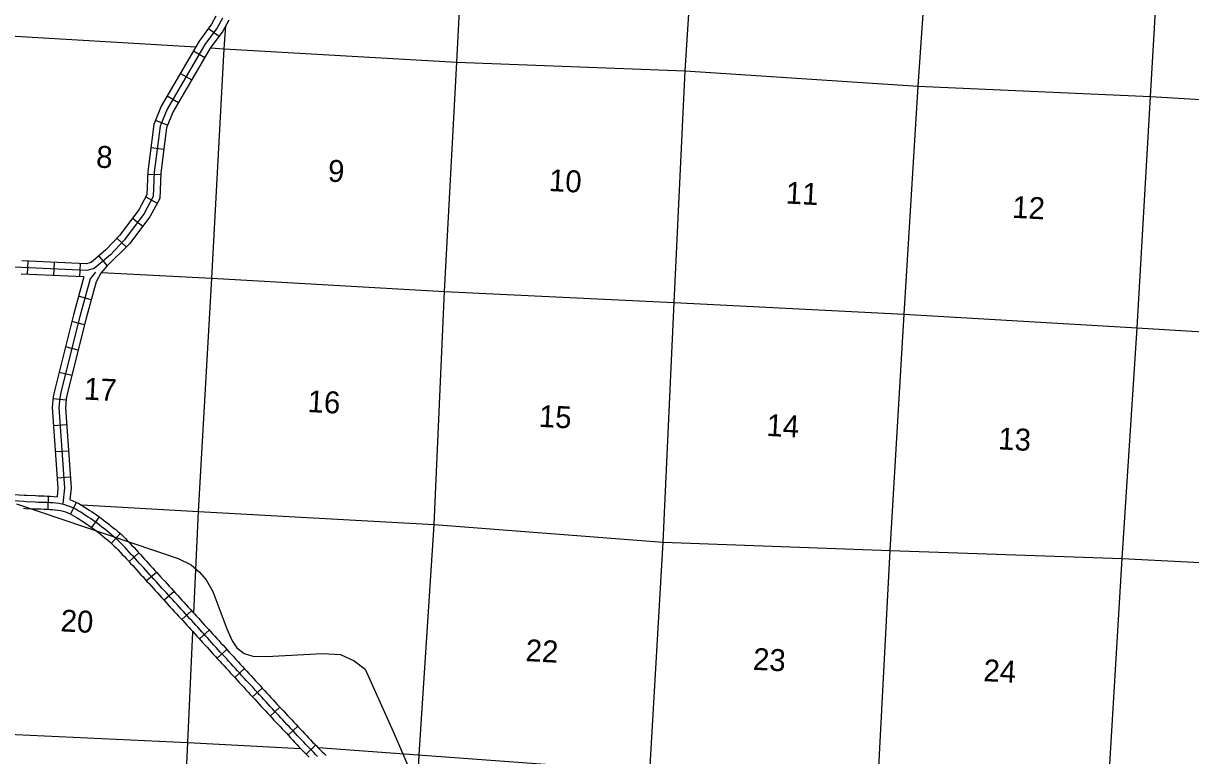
# Model space of a CAD drawing. Extents: x 207145 to 882112, y 15644499 to 16934720.
# Drawn here: x 416129 to 442773, y 16629871 to 16646583 of the extents above; entities that cross this region are included whole.
import ezdxf

# ---------------------------------------------------------------- set-up
doc = ezdxf.new("R2010")
doc.units = 0
for name, color, linetype in [('L13', 7, 'Continuous'), ('L14', 7, 'Continuous'), ('L8', 7, 'Continuous')]:
    doc.layers.add(name, color=color, linetype=linetype)

msp = doc.modelspace()

# ---------------------------------------------------------------- linework, layer by layer
at = {"layer": 'L13'}
for points in [[(425076, 16628025), (425161, 16629887), (425508, 16635148), (425742, 16640466), (426021, 16645698), (426295, 16651014)], [(429873, 16618573), (430167, 16624257), (430430, 16629498), (430735, 16634745), (430984, 16640213), (431232, 16645497), (431569, 16650717)], [(435047, 16616977), (435186, 16618861), (435462, 16624034), (435643, 16629313), (435914, 16634553), (436234, 16639943), (436554, 16645147), (436919, 16650425)], [(440142, 16614586), (440420, 16618608), (440642, 16623700), (440892, 16629034), (441210, 16634373), (441550, 16639635), (441856, 16644916), (442160, 16650130)], [(393565, 16647579), (394597, 16647527), (399834, 16647157), (405077, 16646903), (410316, 16646583), (415424, 16646320), (420065, 16646044)], [(420020, 16633126), (420125, 16635442), (420434, 16640765), (420714, 16646005), (420747, 16646526)], [(420402, 16646024), (420714, 16646005), (426021, 16645698), (431232, 16645497), (436554, 16645147), (441856, 16644916), (446862, 16644616), (452245, 16644330), (457572, 16643922), (462843, 16643726), (465858, 16643556)], [(417908, 16640895), (420434, 16640765), (425742, 16640466), (430984, 16640213), (436234, 16639943), (441550, 16639635), (446672, 16639321), (451992, 16639106), (457310, 16638689)], [(417456, 16635597), (420125, 16635442), (425508, 16635148), (430735, 16634745), (435914, 16634553), (441210, 16634373), (446419, 16634105), (451658, 16633784), (456960, 16633385)], [(419372, 16619742), (419640, 16624933), (419887, 16630175), (420001, 16632697)], [(414643, 16630412), (419887, 16630175), (422457, 16630034)], [(422855, 16630057), (430430, 16629498), (435643, 16629313), (440892, 16629034), (446168, 16628771), (451325, 16628488), (456684, 16628212), (461990, 16627888), (467263, 16627566), (472591, 16627351), (477671, 16627022), (482903, 16626727), (488162, 16626473), (493539, 16626221), (498722, 16625945), (503993, 16625598), (509277, 16625334), (514514, 16625132), (517306, 16624984), (519803, 16624977), (525052, 16624673), (530248, 16624506), (535522, 16624041), (540712, 16623740)]]:
    msp.add_lwpolyline(points, dxfattribs=at)
at = {"layer": 'L8'}
for p, q in [((420354, 16646465), (420595, 16646289)), ((420015, 16645957), (420273, 16645806)), ((419714, 16645442), (419972, 16645291)), ((419413, 16644927), (419670, 16644776)), ((419147, 16644370), (419424, 16644259)), ((419040, 16643747), (419336, 16643709)), ((418967, 16643142), (419265, 16643130)), ((418921, 16642621), (419184, 16642480)), ((418618, 16642136), (418857, 16641956)), ((418262, 16641678), (418480, 16641474)), ((417849, 16641273), (418042, 16641046)), ((416233, 16641155), (416219, 16640857)), ((416829, 16641127), (416815, 16640829)), ((417424, 16641099), (417410, 16640801)), ((417676, 16640277), (417389, 16640356)), ((417522, 16639705), (417232, 16639776)), ((417378, 16639126), (417089, 16639197)), ((417235, 16638546), (416945, 16638618)), ((417106, 16637986), (416809, 16638016)), ((417115, 16637417), (416818, 16637396)), ((417157, 16636822), (416860, 16636801)), ((417199, 16636227), (416902, 16636206)), ((416699, 16635793), (416687, 16635495)), ((417340, 16635653), (417202, 16635388)), ((417861, 16635320), (417686, 16635079)), ((418339, 16634940), (418141, 16634717)), ((418767, 16634497), (418542, 16634302)), ((419168, 16634054), (418941, 16633860)), ((419568, 16633616), (419345, 16633417)), ((419970, 16633175), (419748, 16632976)), ((420373, 16632734), (420149, 16632537)), ((420772, 16632293), (420550, 16632093)), ((421175, 16631857), (420958, 16631653)), ((421580, 16631413), (421357, 16631216)), ((421981, 16630978), (421765, 16630773)), ((422392, 16630541), (422170, 16630341)), ((422797, 16630113), (422586, 16629902))]:
    msp.add_line(p, q, dxfattribs=at)
for points in [[(420673, 16646702), (420552, 16646483), (420271, 16646098), (419409, 16644625), (419253, 16644233), (419118, 16643187), (419094, 16642628), (418889, 16642247), (418436, 16641646), (418116, 16641304), (417747, 16640991), (417577, 16640942), (415918, 16641020), (415659, 16640884), (415124, 16639853), (414996, 16639676), (414753, 16639214), (414639, 16638836), (414417, 16637728), (414241, 16637136), (414103, 16636617), (413953, 16636199), (413772, 16635959), (413665, 16635839)], [(420525, 16646745), (420425, 16646564), (420145, 16646180), (419274, 16644691), (419107, 16644271), (418968, 16643200), (418946, 16642669), (418762, 16642328), (418321, 16641742), (418012, 16641413), (417674, 16641126), (417559, 16641093), (416095, 16641162)], [(420821, 16646659), (420679, 16646402), (420396, 16646015), (419544, 16644559), (419399, 16644195), (419268, 16643174), (419243, 16642587), (419015, 16642166), (418551, 16641549), (418033, 16641039)], [(417774, 16640906), (417653, 16640751), (417415, 16639892), (416994, 16638195), (416961, 16638036), (416938, 16637813), (417067, 16635974), (417033, 16635622)], [(418033, 16641039), (417896, 16640882), (417790, 16640683), (417560, 16639854), (417140, 16638161), (417110, 16638012), (417089, 16637810), (417218, 16635972), (417193, 16635716)], [(417510, 16640795), (416077, 16640862)], [(417510, 16640795), (417270, 16639930), (416848, 16638228), (416813, 16638059), (416787, 16637815), (416917, 16635976), (416898, 16635781)], [(414640, 16635915), (416148, 16635818)], [(416138, 16635668), (414630, 16635766)], [(415970, 16635619), (419662, 16634372), (419957, 16634224), (420146, 16634062), (420304, 16633885), (420451, 16633616), (420770, 16632765), (420896, 16632492), (421002, 16632334), (421167, 16632199), (421368, 16632140), (421681, 16632131), (422954, 16632203), (423371, 16632183), (423681, 16632034), (423932, 16631847), (424570, 16630424), (425269, 16628800)], [(418197, 16634867), (418143, 16634912), (418087, 16634956), (418031, 16635001), (417979, 16635046), (417924, 16635088), (417870, 16635128), (417818, 16635167), (417765, 16635205), (417713, 16635242), (417660, 16635280), (417605, 16635315), (417551, 16635352), (417496, 16635389), (417440, 16635424), (417383, 16635460), (417325, 16635493), (417264, 16635524), (417203, 16635551), (417140, 16635576), (417075, 16635597), (417007, 16635612), (416941, 16635624), (416873, 16635633), (416805, 16635639), (416737, 16635642), (416669, 16635645), (416600, 16635648), (416532, 16635650), (416464, 16635652), (416396, 16635656), (416195, 16635665), (416138, 16635668)], [(416147, 16635818), (416203, 16635815), (416404, 16635805), (416470, 16635801), (416537, 16635800), (416606, 16635797), (416675, 16635795), (416743, 16635792), (416816, 16635789), (416898, 16635781)], [(417193, 16635716), (417261, 16635690), (417329, 16635659), (417396, 16635625), (417460, 16635589), (417520, 16635551), (417578, 16635515), (417635, 16635476), (417688, 16635440), (417745, 16635404), (417799, 16635364), (417852, 16635328), (417907, 16635288), (417959, 16635248), (418015, 16635208), (418074, 16635162), (418127, 16635116), (418180, 16635073), (418237, 16635029), (418293, 16634982)], [(416129, 16635519), (416187, 16635515), (416388, 16635506), (416458, 16635502), (416528, 16635500), (416595, 16635498), (416663, 16635495), (416731, 16635492), (416795, 16635490), (416857, 16635484), (416919, 16635476), (416977, 16635465), (417035, 16635452), (417090, 16635435), (417145, 16635413), (417199, 16635389), (417253, 16635361), (417307, 16635331), (417360, 16635297), (417415, 16635263), (417467, 16635228), (417523, 16635190), (417575, 16635156), (417626, 16635120), (417678, 16635083), (417729, 16635046), (417781, 16635007), (417834, 16634968), (417883, 16634930), (417934, 16634886), (417993, 16634838), (418048, 16634795), (418101, 16634752)], [(422844, 16629852), (422800, 16629898), (422756, 16629943), (422711, 16629987), (422667, 16630032), (422621, 16630078), (422575, 16630127), (422529, 16630177), (422483, 16630226), (422435, 16630277), (422387, 16630327), (422340, 16630379), (422292, 16630429), (422244, 16630483), (422196, 16630533), (422146, 16630583), (422100, 16630635), (422053, 16630685), (422005, 16630737), (421957, 16630787), (421909, 16630837), (421861, 16630888), (421813, 16630939), (421766, 16630992), (421718, 16631045), (421668, 16631097), (421619, 16631150), (421569, 16631205), (421520, 16631260), (421470, 16631313), (421420, 16631369), (421371, 16631423), (421319, 16631477), (421270, 16631533), (421218, 16631589), (421169, 16631642), (421119, 16631696), (421070, 16631751), (421018, 16631806), (420969, 16631859), (420919, 16631914), (420869, 16631968), (420820, 16632023), (420770, 16632077), (420721, 16632131), (420671, 16632182), (420623, 16632235), (420576, 16632288), (420528, 16632342), (420480, 16632396), (420432, 16632446), (420387, 16632499), (420339, 16632550), (420293, 16632600), (420249, 16632650), (420201, 16632700), (420155, 16632750), (420109, 16632802), (420063, 16632852), (420018, 16632904), (419972, 16632952), (419924, 16633004), (419878, 16633054), (419830, 16633107), (419783, 16633159), (419733, 16633212), (419685, 16633265), (419637, 16633317), (419588, 16633370), (419540, 16633425), (419492, 16633476), (419445, 16633530), (419395, 16633583), (419349, 16633636), (419300, 16633689), (419252, 16633740), (419204, 16633794), (419157, 16633845), (419109, 16633898), (419061, 16633949), (419017, 16634000), (418971, 16634052), (418924, 16634102), (418878, 16634154), (418830, 16634204), (418782, 16634257), (418736, 16634309), (418689, 16634360), (418643, 16634413), (418593, 16634464), (418545, 16634517), (418498, 16634567), (418450, 16634620), (418400, 16634672), (418352, 16634721), (418302, 16634771), (418251, 16634819), (418197, 16634867)], [(418296, 16634979), (418351, 16634930), (418407, 16634879), (418459, 16634826), (418508, 16634776), (418560, 16634722), (418608, 16634669), (418656, 16634619), (418702, 16634566), (418753, 16634515), (418800, 16634460), (418848, 16634409), (418894, 16634357), (418940, 16634306), (418988, 16634255), (419034, 16634204), (419082, 16634153), (419130, 16634099), (419173, 16634049), (419219, 16634000), (419267, 16633946), (419315, 16633895), (419363, 16633842), (419410, 16633791), (419461, 16633736), (419507, 16633683), (419555, 16633631), (419603, 16633577), (419652, 16633525), (419699, 16633471), (419747, 16633419), (419796, 16633366), (419844, 16633314), (419892, 16633261), (419941, 16633208), (419989, 16633155), (420034, 16633106), (420081, 16633055), (420128, 16633005), (420175, 16632952), (420221, 16632902), (420267, 16632851), (420311, 16632802), (420360, 16632751), (420405, 16632700), (420449, 16632652), (420498, 16632600), (420544, 16632547), (420591, 16632497), (420640, 16632441), (420687, 16632389), (420735, 16632336), (420781, 16632284), (420830, 16632234), (420881, 16632179), (420931, 16632124), (420980, 16632069), (421030, 16632014), (421079, 16631961), (421128, 16631908), (421180, 16631853), (421230, 16631797), (421279, 16631744), (421329, 16631691), (421381, 16631633), (421429, 16631579), (421480, 16631526), (421532, 16631469), (421581, 16631414), (421630, 16631361), (421680, 16631306), (421729, 16631252), (421777, 16631200), (421828, 16631148), (421877, 16631093), (421924, 16631040), (421971, 16630990), (422018, 16630941), (422066, 16630891), (422114, 16630839), (422162, 16630788), (422211, 16630736), (422256, 16630686), (422304, 16630637), (422354, 16630584), (422402, 16630531), (422449, 16630482), (422497, 16630430), (422545, 16630380), (422593, 16630328), (422639, 16630279), (422685, 16630229), (422728, 16630182), (422773, 16630138), (422818, 16630093), (422862, 16630049), (422907, 16630003), (422949, 16629959), (422994, 16629918), (423042, 16629871)], [(418097, 16634755), (418150, 16634708), (418198, 16634663), (418245, 16634616), (418292, 16634568), (418340, 16634518), (418387, 16634465), (418435, 16634415), (418484, 16634361), (418533, 16634311), (418577, 16634260), (418625, 16634208), (418670, 16634157), (418720, 16634102), (418767, 16634052), (418813, 16634000), (418861, 16633950), (418904, 16633902), (418950, 16633848), (418999, 16633797), (419046, 16633744), (419093, 16633693), (419141, 16633640), (419190, 16633587), (419238, 16633535), (419284, 16633482), (419334, 16633428), (419382, 16633375), (419429, 16633324), (419476, 16633270), (419528, 16633215), (419574, 16633164), (419622, 16633111), (419673, 16633057), (419719, 16633006), (419767, 16632954), (419813, 16632903), (419862, 16632850), (419907, 16632802), (419952, 16632752), (419998, 16632701), (420044, 16632650), (420091, 16632598), (420138, 16632549), (420181, 16632500), (420229, 16632447), (420275, 16632399), (420321, 16632346), (420369, 16632295), (420416, 16632242), (420464, 16632188), (420512, 16632135), (420561, 16632080), (420612, 16632027), (420660, 16631976), (420709, 16631922), (420758, 16631867), (420808, 16631813), (420858, 16631757), (420909, 16631703), (420960, 16631649), (421008, 16631596), (421058, 16631540), (421108, 16631487), (421158, 16631432), (421209, 16631375), (421262, 16631321), (421309, 16631269), (421359, 16631212), (421409, 16631158), (421458, 16631104), (421508, 16631049), (421559, 16630994), (421608, 16630943), (421654, 16630892), (421703, 16630838), (421752, 16630785), (421800, 16630734), (421848, 16630684), (421895, 16630634), (421943, 16630582), (421990, 16630533), (422037, 16630481), (422088, 16630428), (422134, 16630381), (422182, 16630328), (422230, 16630277), (422278, 16630225), (422326, 16630175), (422373, 16630123), (422419, 16630075), (422465, 16630024), (422513, 16629973), (422561, 16629926), (422605, 16629881), (422649, 16629837)]]:
    msp.add_lwpolyline(points, dxfattribs=at)

# ---------------------------------------------------------------- texts
at = {"layer": 'L14'}
for s, p in [('8', (417782, 16643294)), ('9', (423072, 16642974)), ('10', (428116, 16642758)), ('11', (433522, 16642473)), ('12', (438690, 16642147)), ('17', (417502, 16638000)), ('16', (422608, 16637714)), ('15', (427887, 16637376)), ('14', (433083, 16637169)), ('13', (438371, 16636863)), ('20', (416970, 16632709)), ('22', (427583, 16632030)), ('23', (432774, 16631832)), ('24', (438033, 16631573))]:
    msp.add_text(s, height=500, rotation=356.9671, dxfattribs=at).set_placement(p)

doc.saveas('drawing.dxf')
